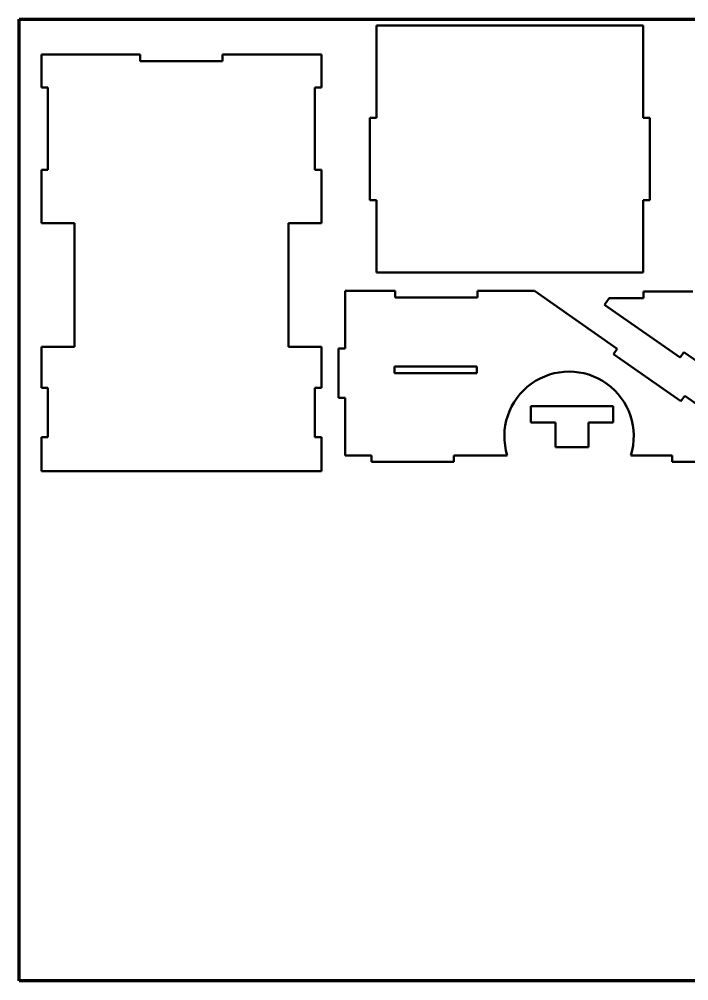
# Model space of a CAD drawing. Header units: millimetres. Extents: x 20 to 836, y 5 to 589.
# Drawn here: x 20 to 426, y 5 to 589 of the extents above; entities that cross this region are included whole.
import ezdxf

# ---------------------------------------------------------------- set-up
doc = ezdxf.new("R2010")
doc.units = ezdxf.units.MM
doc.layers.add('Border (ISO)', color=7, linetype='Continuous', lineweight=70)
doc.layers.add('Visible (ISO)', color=7, linetype='Continuous', lineweight=50)

# ---------------------------------------------------------------- blocks, each defined once
blk = doc.blocks.new('Borders ISO')
at = {"layer": 'Border (ISO)'}
for p, q in [((20, 589), (836, 589)), ((20, 5), (20, 589)), ((836, 589), (836, 5)), ((836, 5), (20, 5))]:
    blk.add_line(p, q, dxfattribs=at)

msp = doc.modelspace()

# ---------------------------------------------------------------- linework, layer by layer
at = {"layer": 'Visible (ISO)'}
for p, q in [((236.74, 585.12), (236.74, 529.2)), ((398.74, 585.12), (236.74, 585.12)), ((398.74, 529.2), (398.74, 585.12)), ((93.44, 567.6), (33.44, 567.6)), ((33.44, 567.6), (33.44, 547.6)), ((93.44, 563.6), (93.44, 567.6)), ((203.44, 567.6), (143.44, 567.6)), ((143.44, 567.6), (143.44, 563.6)), ((203.44, 547.6), (203.44, 567.6)), ((143.44, 563.6), (93.44, 563.6)), ((33.44, 547.6), (37.44, 547.6)), ((37.44, 547.6), (37.44, 497.6)), ((199.44, 497.6), (199.44, 547.6)), ((199.44, 547.6), (203.44, 547.6)), ((236.74, 529.2), (232.74, 529.2)), ((232.74, 479.2), (232.74, 529.2)), ((398.74, 529.2), (402.74, 529.2)), ((402.74, 479.2), (402.74, 529.2)), ((33.44, 497.6), (33.44, 465.1)), ((37.44, 497.6), (33.44, 497.6)), ((203.44, 497.6), (199.44, 497.6)), ((203.44, 465.1), (203.44, 497.6)), ((236.74, 479.2), (232.74, 479.2)), ((236.74, 479.2), (236.74, 435.12)), ((398.74, 479.2), (402.74, 479.2)), ((398.74, 435.12), (398.74, 479.2)), ((33.44, 465.1), (53.44, 465.1)), ((53.44, 465.1), (53.44, 390.1)), ((183.44, 390.1), (183.44, 465.1)), ((183.44, 465.1), (203.44, 465.1)), ((236.74, 435.12), (398.74, 435.12)), ((217.72, 424.09), (248.22, 424.09)), ((217.72, 424.09), (217.72, 389.09)), ((248.22, 420.09), (248.22, 424.09)), ((298.22, 424.09), (332.72, 424.09)), ((298.22, 424.09), (298.22, 420.09)), ((382.97, 388.91), (332.72, 424.09)), ((398.8, 419.67), (398.8, 423.67)), ((398.8, 423.67), (428.8, 423.67)), ((298.22, 420.09), (248.22, 420.09)), ((378.13, 419.67), (375.28, 415.61)), ((375.28, 415.61), (421.09, 383.54)), ((398.8, 419.67), (378.13, 419.67)), ((33.44, 390.1), (33.44, 365.1)), ((53.44, 390.1), (33.44, 390.1)), ((203.44, 390.1), (183.44, 390.1)), ((203.44, 390.1), (203.44, 365.1)), ((213.72, 389.09), (213.72, 359.09)), ((217.72, 389.09), (213.72, 389.09)), ((380.68, 385.63), (382.97, 388.91)), ((421.64, 356.95), (380.68, 385.63)), ((421.09, 383.54), (423.38, 386.82)), ((423.38, 386.82), (464.34, 358.14)), ((247.72, 374.09), (247.72, 378.09)), ((247.72, 378.09), (297.72, 378.09)), ((297.72, 374.09), (247.72, 374.09)), ((297.72, 378.09), (297.72, 374.09)), ((33.44, 365.1), (37.44, 365.1)), ((37.44, 365.1), (37.44, 335.1)), ((199.44, 335.1), (199.44, 365.1)), ((199.44, 365.1), (203.44, 365.1)), ((213.72, 359.09), (217.72, 359.09)), ((217.72, 359.09), (217.72, 324.09)), ((423.93, 360.23), (421.64, 356.95)), ((469.74, 328.16), (423.93, 360.23)), ((330.54, 354.01), (330.54, 344.01)), ((380.54, 354.01), (330.54, 354.01)), ((380.54, 344.01), (380.54, 354.01)), ((330.54, 344.01), (345.54, 344.01)), ((345.54, 344.01), (345.54, 329.01)), ((365.54, 344.01), (380.54, 344.01)), ((365.54, 329.01), (365.54, 344.01)), ((33.44, 335.1), (33.44, 314.43)), ((37.44, 335.1), (33.44, 335.1)), ((203.44, 335.1), (199.44, 335.1)), ((203.44, 335.1), (203.44, 314.43)), ((345.54, 329.01), (365.54, 329.01)), ((217.72, 324.09), (233.72, 324.09)), ((233.72, 324.09), (233.72, 320.09)), ((283.72, 324.09), (316.22, 324.09)), ((283.72, 324.09), (283.72, 320.09)), ((391.22, 324.09), (416.22, 324.09)), ((416.22, 324.09), (416.22, 320.09)), ((283.72, 320.09), (233.72, 320.09)), ((446.22, 320.09), (416.22, 320.09)), ((203.44, 314.43), (33.44, 314.43))]:
    msp.add_line(p, q, dxfattribs=at)
msp.add_arc((353.72, 335.73), 39.27, 342.75532, 197.24468, dxfattribs=at)

# ---------------------------------------------------------------- block references
msp.add_blockref('Borders ISO', (0, 0))

doc.saveas('drawing.dxf')
